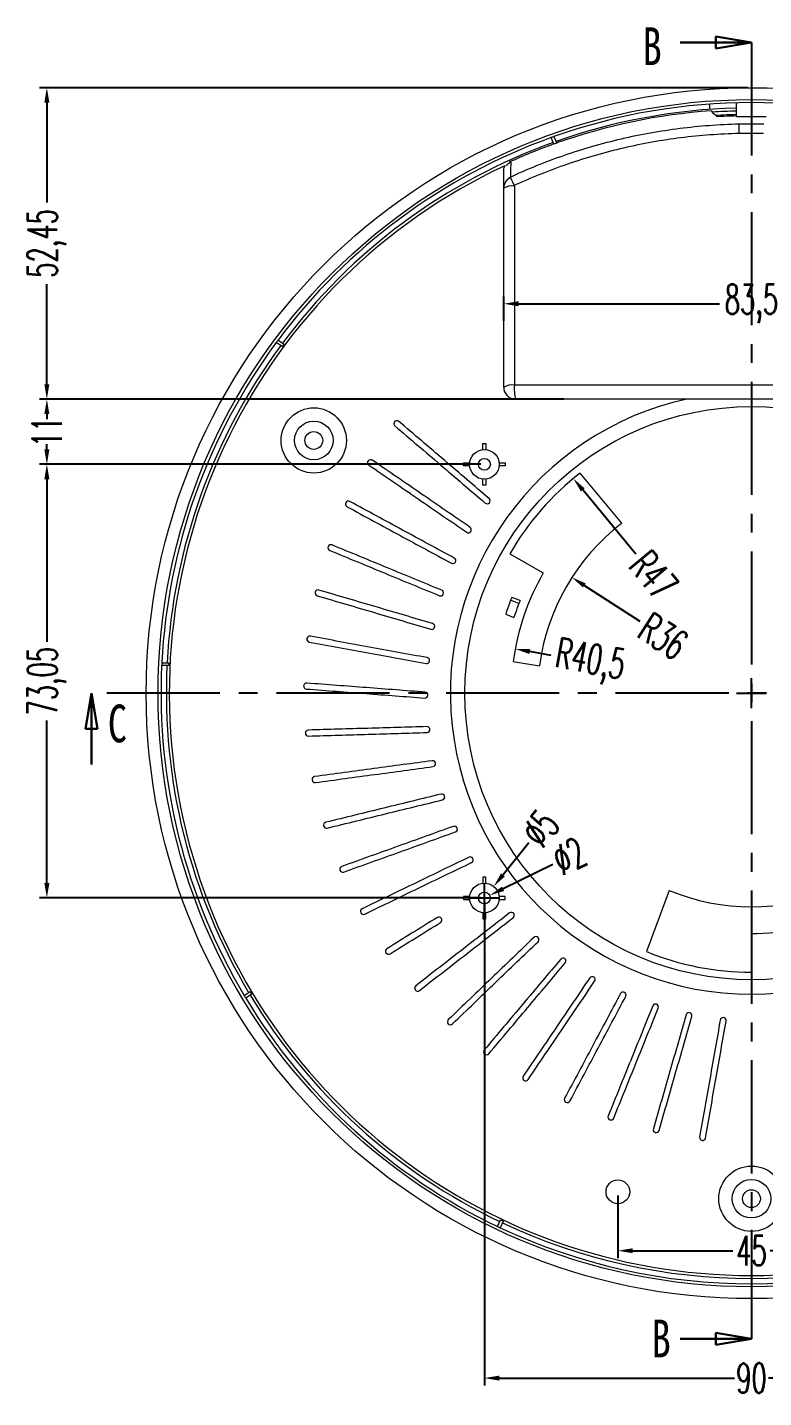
# Model space of a CAD drawing. Header units: inches. Extents: x -602 to 2189, y 557 to 1254.
# Drawn here: x -377.7 to -253.6, y 882 to 1112.8 of the extents above; entities that cross this region are included whole.
import ezdxf

# ---------------------------------------------------------------- set-up
doc = ezdxf.new("R2010")
doc.units = ezdxf.units.IN
doc.linetypes.add('CENTER2', pattern=[28.575, 19.05, -3.175, 3.175, -3.175])
doc.styles.add('SLDTEXTSTYLE0', font='TXT', dxfattribs={"width": 0.75})
doc.styles.add('SLDTEXTSTYLE2', font='TXT', dxfattribs={"width": 0.6, "bigfont": 'bigfont'})
doc.dimstyles.new('5', dxfattribs={"dimtxt": 5, "dimasz": 2.5, "dimexe": 1.25, "dimexo": 0.625, "dimtad": 0, "dimtxsty": 'SLDTEXTSTYLE2', "dimcen": 2.5, "dimclrd": 3, "dimclre": 3, "dimclrt": 256, "dimadec": 0, "dimazin": 0, "dimtfac": 1, "dimtofl": 0, "dimtmove": 0, "dimatfit": 3, "dimfxl": 1, "dimarcsym": 0})

# ---------------------------------------------------------------- blocks, each defined once
blk = doc.blocks.new('_CLOSED')
at = {"color": 0, "linetype": 'ByBlock', "lineweight": -2}
for p, q in [((-1, 0.166667), (0, 0)), ((-1, 0.166667), (-1, -0.166667)), ((0, 0), (-1, -0.166667)), ((0, 0), (-1, 0))]:
    blk.add_line(p, q, dxfattribs=at)
blk = doc.blocks.new('*D187')
at = {"color": 3, "lineweight": -2}
for p, q in [((-278.19, 916.03), (-278.19, 905.48)), ((-233.19, 916.03), (-233.19, 905.48)), ((-275.69, 906.73), (-258.81, 906.73)), ((-235.69, 906.73), (-252.56, 906.73))]:
    blk.add_line(p, q, dxfattribs=at)
at = {"color": 3}
for points in [[(-275.69, 907.15), (-275.69, 906.32), (-278.19, 906.73)], [(-235.69, 907.15), (-235.69, 906.32), (-233.19, 906.73)]]:
    blk.add_solid(points, dxfattribs=at)
at = {"layer": 'Defpoints', "color": 0}
for p in [(-278.19, 916.66), (-233.19, 916.66), (-233.19, 906.73)]:
    blk.add_point(p, dxfattribs=at)
at = {"insert": (-255.69, 906.73), "char_height": 5, "attachment_point": 5, "style": 'SLDTEXTSTYLE2'}
blk.add_mtext('45', dxfattribs=at)
blk = doc.blocks.new('*D189')
at = {"color": 3, "lineweight": -2}
for p, q in [((-297.44, 1063.36), (-297.44, 1067.51)), ((-213.94, 1063.36), (-213.94, 1067.51)), ((-294.94, 1066.26), (-261.06, 1066.26)), ((-216.44, 1066.26), (-250.31, 1066.26))]:
    blk.add_line(p, q, dxfattribs=at)
at = {"color": 3}
for points in [[(-294.94, 1066.68), (-294.94, 1065.84), (-297.44, 1066.26)], [(-216.44, 1066.68), (-216.44, 1065.84), (-213.94, 1066.26)]]:
    blk.add_solid(points, dxfattribs=at)
at = {"layer": 'Defpoints', "color": 0}
for p in [(-213.94, 1066.26), (-297.44, 1062.74), (-213.94, 1062.74)]:
    blk.add_point(p, dxfattribs=at)
at = {"insert": (-255.69, 1066.26), "char_height": 5, "attachment_point": 5, "style": 'SLDTEXTSTYLE2'}
blk.add_mtext('83,5', dxfattribs=at)
blk = doc.blocks.new('*D191')
at = {"color": 3, "lineweight": -2}
for p, q in [((-301.31, 1039.21), (-375.67, 1039.21)), ((-374.42, 1036.71), (-374.42, 1009.31)), ((-374.42, 968.66), (-374.42, 996.06)), ((-301.31, 966.16), (-375.67, 966.16))]:
    blk.add_line(p, q, dxfattribs=at)
at = {"color": 3}
for points in [[(-374.84, 1036.71), (-374, 1036.71), (-374.42, 1039.21)], [(-374.84, 968.66), (-374, 968.66), (-374.42, 966.16)]]:
    blk.add_solid(points, dxfattribs=at)
at = {"layer": 'Defpoints', "color": 0}
for p in [(-300.69, 1039.21), (-374.42, 966.16), (-300.69, 966.16)]:
    blk.add_point(p, dxfattribs=at)
at = {"insert": (-374.42, 1002.68), "char_height": 5, "attachment_point": 5, "rotation": 90, "style": 'SLDTEXTSTYLE2'}
blk.add_mtext('73,05', dxfattribs=at)
blk = doc.blocks.new('*D192')
at = {"color": 3, "lineweight": -2}
for p, q in [((-293.53, 1050.2), (-375.67, 1050.2)), ((-374.42, 1047.7), (-374.42, 1046.83)), ((-374.42, 1041.71), (-374.42, 1042.58)), ((-301.31, 1039.21), (-375.67, 1039.21))]:
    blk.add_line(p, q, dxfattribs=at)
at = {"color": 3}
for points in [[(-374.84, 1047.7), (-374, 1047.7), (-374.42, 1050.2)], [(-374.84, 1041.71), (-374, 1041.71), (-374.42, 1039.21)]]:
    blk.add_solid(points, dxfattribs=at)
at = {"layer": 'Defpoints', "color": 0}
for p in [(-374.42, 1050.2), (-292.9, 1050.2), (-300.69, 1039.21)]:
    blk.add_point(p, dxfattribs=at)
at = {"insert": (-374.42, 1044.7), "char_height": 5, "attachment_point": 5, "rotation": 90, "style": 'SLDTEXTSTYLE2'}
blk.add_mtext('11', dxfattribs=at)
blk = doc.blocks.new('*D193')
at = {"color": 3, "lineweight": -2}
for p, q in [((-300.69, 965.53), (-300.69, 884.02)), ((-210.69, 965.53), (-210.69, 884.02)), ((-298.19, 885.27), (-258.56, 885.27)), ((-213.19, 885.27), (-252.81, 885.27))]:
    blk.add_line(p, q, dxfattribs=at)
at = {"color": 3}
for points in [[(-298.19, 885.69), (-298.19, 884.85), (-300.69, 885.27)], [(-213.19, 885.69), (-213.19, 884.85), (-210.69, 885.27)]]:
    blk.add_solid(points, dxfattribs=at)
at = {"layer": 'Defpoints', "color": 0}
for p in [(-300.69, 966.16), (-210.69, 966.16), (-210.69, 885.27)]:
    blk.add_point(p, dxfattribs=at)
at = {"insert": (-255.69, 885.27), "char_height": 5, "attachment_point": 5, "style": 'SLDTEXTSTYLE2'}
blk.add_mtext('90', dxfattribs=at)
blk = doc.blocks.new('*D194')
at = {"color": 3, "lineweight": -2}
for p, q in [((-293.21, 975.44), (-297.55, 970.05)), ((-300.69, 963.66), (-300.69, 968.66)), ((-303.19, 966.16), (-298.19, 966.16))]:
    blk.add_line(p, q, dxfattribs=at)
at = {"color": 3}
blk.add_solid([(-297.88, 970.31), (-297.23, 969.79), (-299.12, 968.1)], dxfattribs=at)
at = {"layer": 'Defpoints', "color": 0}
for p in [(-299.12, 968.1), (-302.26, 964.21)]:
    blk.add_point(p, dxfattribs=at)
at = {"insert": (-291.25, 977.87), "char_height": 5, "attachment_point": 5, "rotation": 51.134, "style": 'SLDTEXTSTYLE2'}
blk.add_mtext('∅5', dxfattribs=at)
blk = doc.blocks.new('*D195')
at = {"color": 3, "lineweight": -2}
for p, q in [((-289.17, 971.82), (-297.55, 967.7)), ((-300.69, 963.66), (-300.69, 968.66)), ((-303.19, 966.16), (-298.19, 966.16))]:
    blk.add_line(p, q, dxfattribs=at)
at = {"color": 3}
blk.add_solid([(-297.73, 968.07), (-297.37, 967.33), (-299.79, 966.6)], dxfattribs=at)
at = {"layer": 'Defpoints', "color": 0}
for p in [(-301.59, 965.71), (-299.79, 966.6)]:
    blk.add_point(p, dxfattribs=at)
at = {"insert": (-286.37, 973.2), "char_height": 5, "attachment_point": 5, "rotation": 26.1993, "style": 'SLDTEXTSTYLE2'}
blk.add_mtext('∅2', dxfattribs=at)
blk = doc.blocks.new('*D197')
at = {"color": 3, "lineweight": -2}
for p, q in [((-186.25, 1082.06), (-187.87, 1080.16)), ((-255.69, 998.16), (-255.69, 1003.16)), ((-258.19, 1000.66), (-253.19, 1000.66))]:
    blk.add_line(p, q, dxfattribs=at)
at = {"color": 3}
blk.add_solid([(-188.19, 1080.43), (-187.55, 1079.89), (-189.49, 1078.26)], dxfattribs=at)
at = {"layer": 'Defpoints', "color": 0}
for p in [(-189.49, 1078.26), (-321.89, 923.05)]:
    blk.add_point(p, dxfattribs=at)
at = {"insert": (-182.43, 1086.53), "char_height": 5, "attachment_point": 5, "rotation": 49.5345, "style": 'SLDTEXTSTYLE2'}
blk.add_mtext('∅204', dxfattribs=at)
blk = doc.blocks.new('*D198')
at = {"color": 3, "lineweight": -2}
for p, q in [((-181.58, 1075.04), (-183.34, 1073.27)), ((-255.69, 998.16), (-255.69, 1003.16)), ((-258.19, 1000.66), (-253.19, 1000.66))]:
    blk.add_line(p, q, dxfattribs=at)
at = {"color": 3}
blk.add_solid([(-183.64, 1073.56), (-183.05, 1072.97), (-185.11, 1071.5)], dxfattribs=at)
at = {"layer": 'Defpoints', "color": 0}
for p in [(-185.11, 1071.5), (-326.27, 929.82)]:
    blk.add_point(p, dxfattribs=at)
at = {"insert": (-177.61, 1079.02), "char_height": 5, "attachment_point": 5, "rotation": 45.1045, "style": 'SLDTEXTSTYLE2'}
blk.add_mtext('∅200', dxfattribs=at)
blk = doc.blocks.new('*D199')
at = {"color": 3, "lineweight": -2}
for p, q in [((-176.89, 1069.3), (-178.78, 1067.66)), ((-255.69, 998.16), (-255.69, 1003.16)), ((-258.19, 1000.66), (-253.19, 1000.66))]:
    blk.add_line(p, q, dxfattribs=at)
at = {"color": 3}
blk.add_solid([(-179.05, 1067.97), (-178.51, 1067.34), (-180.66, 1066.01)], dxfattribs=at)
at = {"layer": 'Defpoints', "color": 0}
for p in [(-180.66, 1066.01), (-330.71, 935.3)]:
    blk.add_point(p, dxfattribs=at)
at = {"insert": (-172.65, 1072.99), "char_height": 5, "attachment_point": 5, "rotation": 41.0605, "style": 'SLDTEXTSTYLE2'}
blk.add_mtext('∅199', dxfattribs=at)
blk = doc.blocks.new('*D200')
at = {"color": 3, "lineweight": -2}
for p, q in [((-172.67, 1062.62), (-174.67, 1061.13)), ((-255.69, 998.16), (-255.69, 1003.16)), ((-258.19, 1000.66), (-253.19, 1000.66))]:
    blk.add_line(p, q, dxfattribs=at)
at = {"color": 3}
blk.add_solid([(-174.92, 1061.46), (-174.42, 1060.79), (-176.68, 1059.63)], dxfattribs=at)
at = {"layer": 'Defpoints', "color": 0}
for p in [(-176.68, 1059.63), (-334.7, 941.68)]:
    blk.add_point(p, dxfattribs=at)
at = {"insert": (-166.36, 1067.33), "char_height": 5, "attachment_point": 5, "rotation": 36.7383, "style": 'SLDTEXTSTYLE2'}
blk.add_mtext('∅197,2', dxfattribs=at)
blk = doc.blocks.new('*D201')
at = {"color": 3, "lineweight": -2}
for p, q in [((-168.22, 1055.23), (-170.34, 1053.91)), ((-255.69, 998.16), (-255.69, 1003.16)), ((-258.19, 1000.66), (-253.19, 1000.66))]:
    blk.add_line(p, q, dxfattribs=at)
at = {"color": 3}
blk.add_solid([(-170.57, 1054.26), (-170.12, 1053.56), (-172.47, 1052.59)], dxfattribs=at)
at = {"layer": 'Defpoints', "color": 0}
for p in [(-172.47, 1052.59), (-338.91, 948.72)]:
    blk.add_point(p, dxfattribs=at)
at = {"insert": (-161.54, 1059.4), "char_height": 5, "attachment_point": 5, "rotation": 31.9643, "style": 'SLDTEXTSTYLE2'}
blk.add_mtext('∅196,2', dxfattribs=at)
blk = doc.blocks.new('*D211')
at = {"color": 3, "lineweight": -2}
blk.add_line((-275.15, 1024.09), (-284.11, 1034.9), dxfattribs=at)
at = {"color": 3}
blk.add_solid([(-283.79, 1035.16), (-284.43, 1034.63), (-285.71, 1036.82)], dxfattribs=at)
at = {"layer": 'Defpoints', "color": 0}
for p in [(-285.71, 1036.82), (-255.69, 1000.66)]:
    blk.add_point(p, dxfattribs=at)
at = {"insert": (-272.19, 1020.54), "char_height": 5, "attachment_point": 5, "rotation": 309.6979, "style": 'SLDTEXTSTYLE2'}
blk.add_mtext('R47', dxfattribs=at)
blk = doc.blocks.new('*D212')
at = {"color": 3, "lineweight": -2}
blk.add_line((-274.46, 1012.76), (-283.85, 1018.81), dxfattribs=at)
at = {"color": 3}
blk.add_solid([(-283.62, 1019.16), (-284.07, 1018.46), (-285.95, 1020.16)], dxfattribs=at)
at = {"layer": 'Defpoints', "color": 0}
for p in [(-285.95, 1020.16), (-255.69, 1000.66)]:
    blk.add_point(p, dxfattribs=at)
at = {"insert": (-270.57, 1010.25), "char_height": 5, "attachment_point": 5, "rotation": 327.19, "style": 'SLDTEXTSTYLE2'}
blk.add_mtext('R36', dxfattribs=at)
blk = doc.blocks.new('*D213')
at = {"color": 3, "lineweight": -2}
blk.add_line((-289.46, 1006.99), (-293.04, 1007.66), dxfattribs=at)
at = {"color": 3}
blk.add_solid([(-292.96, 1008.07), (-293.12, 1007.25), (-295.5, 1008.12)], dxfattribs=at)
at = {"layer": 'Defpoints', "color": 0}
for p in [(-295.5, 1008.12), (-255.69, 1000.66)]:
    blk.add_point(p, dxfattribs=at)
at = {"insert": (-282.94, 1005.77), "char_height": 5, "attachment_point": 5, "rotation": 349.3772, "style": 'SLDTEXTSTYLE2'}
blk.add_mtext('R40,5', dxfattribs=at)
blk = doc.blocks.new('*D214')
at = {"color": 3, "lineweight": -2}
for p, q in [((-256.31, 1102.66), (-375.67, 1102.66)), ((-374.42, 1100.16), (-374.42, 1083.3)), ((-374.42, 1052.7), (-374.42, 1069.55)), ((-287.31, 1050.2), (-375.67, 1050.2))]:
    blk.add_line(p, q, dxfattribs=at)
at = {"color": 3}
for points in [[(-374.84, 1100.16), (-374, 1100.16), (-374.42, 1102.66)], [(-374.84, 1052.7), (-374, 1052.7), (-374.42, 1050.2)]]:
    blk.add_solid(points, dxfattribs=at)
at = {"layer": 'Defpoints', "color": 0}
for p in [(-374.42, 1102.66), (-255.69, 1102.66), (-286.68, 1050.2)]:
    blk.add_point(p, dxfattribs=at)
at = {"insert": (-374.42, 1076.43), "char_height": 5, "attachment_point": 5, "rotation": 90, "style": 'SLDTEXTSTYLE2'}
blk.add_mtext('52,45', dxfattribs=at)

msp = doc.modelspace()

# ---------------------------------------------------------------- linework, layer by layer
at = {"color": 7, "linetype": 'Continuous', "lineweight": 30}
for p, q in [((-267.689, 1110.265), (-255.689, 1110.265)), ((-366.902, 988.656), (-366.902, 1000.656)), ((-267.689, 891.889), (-255.689, 891.889))]:
    msp.add_line(p, q, dxfattribs=at)
at = {"color": 1, "linetype": 'CENTER2'}
for p, q in [((-255.689, 1110.265), (-255.689, 891.889)), ((-145.224, 1000.656), (-366.902, 1000.656))]:
    msp.add_line(p, q, dxfattribs=at)
at = {"color": 7, "linetype": 'Continuous', "lineweight": 15}
for p, q in [((-262.762, 1099.904), (-262.762, 1099)), ((-258.189, 1097.723), (-258.189, 1100.124)), ((-288.978, 1093.145), (-289.438, 1094.257)), ((-288.967, 1094.426), (-288.506, 1093.314)), ((-297.439, 1052.201), (-297.439, 1085.728)), ((-295.63, 1086.074), (-295.63, 1052.547)), ((-334.752, 1059.064), (-335.753, 1059.733)), ((-335.455, 1060.135), (-334.454, 1059.466)), ((-257.739, 1050.201), (-295.44, 1050.201)), ((-215.939, 1050.201), (-266.579, 1050.201)), ((-300.939, 1041.693), (-300.939, 1042.706)), ((-300.939, 1042.706), (-300.439, 1042.706)), ((-300.439, 1042.706), (-300.439, 1041.693)), ((-304.189, 1039.456), (-303.177, 1039.456)), ((-304.189, 1038.956), (-304.189, 1039.456)), ((-303.177, 1038.956), (-304.189, 1038.956)), ((-298.202, 1039.456), (-297.189, 1039.456)), ((-297.189, 1038.956), (-298.202, 1038.956)), ((-297.189, 1039.456), (-297.189, 1038.956)), ((-300.939, 1035.706), (-300.939, 1036.718)), ((-300.439, 1036.718), (-300.439, 1035.706)), ((-277.519, 1029.282), (-284.553, 1037.749)), ((-300.439, 1035.706), (-300.939, 1035.706)), ((-296.393, 1024.156), (-290.764, 1020.906)), ((-294.872, 1015.779), (-296.265, 1016.336)), ((-294.689, 1016.244), (-296.082, 1016.801)), ((-297.099, 1013.979), (-295.703, 1013.421)), ((-353.878, 1005.296), (-355.081, 1005.296)), ((-355.057, 1005.796), (-353.853, 1005.796)), ((-295.834, 1006.008), (-291.395, 1005.248)), ((-300.939, 969.656), (-300.939, 968.643)), ((-300.439, 969.656), (-300.939, 969.656)), ((-300.439, 968.643), (-300.439, 969.656)), ((-269.566, 967.438), (-273.381, 957.113)), ((-303.177, 966.406), (-304.189, 966.406)), ((-304.189, 966.406), (-304.189, 965.906)), ((-304.189, 965.906), (-303.177, 965.906)), ((-297.189, 966.406), (-298.202, 966.406)), ((-298.202, 965.906), (-297.189, 965.906)), ((-297.189, 965.906), (-297.189, 966.406)), ((-300.939, 963.668), (-300.939, 962.656)), ((-300.939, 962.656), (-300.439, 962.656)), ((-300.439, 962.656), (-300.439, 963.668)), ((-255.689, 953.656), (-255.689, 960.156)), ((-341.166, 949.724), (-340.165, 950.393)), ((-339.908, 949.963), (-340.909, 949.295)), ((-298.464, 910.82), (-298.004, 911.932)), ((-297.551, 911.717), (-298.012, 910.605))]:
    msp.add_line(p, q, dxfattribs=at)
for centre, radius in [((-255.689, 1000.656), 102), ((-255.689, 1000.656), 100), ((-329.439, 1043.235), 5.5), ((-255.689, 1000.656), 48.284), ((-329.439, 1043.235), 3.25), ((-329.439, 1043.235), 1.5), ((-300.689, 1039.206), 2.5), ((-300.689, 1039.206), 1), ((-300.689, 966.156), 2.5), ((-300.689, 966.156), 1), ((-255.689, 915.497), 5.5), ((-255.689, 915.497), 3.25), ((-278.189, 916.656), 2), ((-255.689, 915.497), 1.5)]:
    msp.add_circle(centre, radius, dxfattribs=at)
for centre, radius, start, end in [((-255.689, 1000.656), 99.5, 70.46118, 109.53882), ((-255.689, 1000.656), 98.598, 91.45292, 109.5117), ((-255.689, 1000.656), 98.333, 93.96997, 109.50366), ((-255.689, 1000.656), 98.098, 91.46033, 93.83905), ((-255.689, 1000.656), 97.5, 91.46928, 93.50175), ((-255.689, 1000.656), 97.275, 91.47268, 93.38876), ((-255.689, 1000.656), 97.099, 88.52465, 91.47535), ((-403.622, 1091.885), 145.915, 1.19907, 1.83614), ((-255.689, 1000.656), 99.5, 109.82709, 143.28882), ((-255.689, 1000.656), 99.5, 109.53882, 109.82709), ((-255.689, 1000.656), 98.598, 109.80261, 143.2617), ((-255.689, 1000.656), 98.333, 109.79535, 114.52526), ((-255.689, 1000.656), 98.298, 109.50257, 109.79438), ((-255.689, 1000.656), 98.098, 115.0799, 64.9201), ((-295.478, 1085.719), 1.962, 114.05582, 179.74498), ((-257.976, 1103.904), 41.662, 203.17241, 205.33968), ((-296.036, 1083.29), 2.813, 81.70483, 119.93017), ((-255.689, 1000.656), 99.5, 143.57709, 177.03882), ((-255.689, 1000.656), 99.5, 143.28882, 143.57709), ((-255.689, 1000.656), 98.598, 143.55261, 177.0117), ((-255.689, 1000.656), 98.298, 143.25257, 143.54438), ((-296.036, 1049.763), 2.813, 81.70483, 119.93017), ((-295.439, 1052.201), 2, 180, 270), ((-289.13, 1051.895), 6.533, 174.2707, 195.02508), ((-255.689, 1000.656), 50.728, 102.39613, 77.60387), ((-255.689, 1000.656), 47, 127.88753, 150), ((-255.689, 1000.656), 36, 127.32842, 172.67158), ((-255.689, 1000.656), 40.5, 150, 172.40612), ((-255.689, 1000.656), 43.5, 158.8718, 162.16526), ((-255.689, 1000.656), 43.5, 158.21321, 158.8718), ((-255.689, 1000.656), 42, 158.89532, 162.30664), ((-255.689, 1000.656), 42, 158.21321, 158.89532), ((-255.689, 1000.656), 99.5, 177.32709, 210.78882), ((-255.689, 1000.656), 99.5, 177.03882, 177.32709), ((-255.689, 1000.656), 98.598, 177.30261, 210.7617), ((-255.689, 1000.656), 98.298, 177.00257, 177.29438), ((-255.689, 1000.656), 36, 247.32842, 292.67158), ((-255.689, 1000.656), 40.5, 270, 292.40612), ((-255.689, 1000.656), 47, 247.88753, 270), ((-255.689, 1000.656), 99.5, 210.78882, 211.07709), ((-255.689, 1000.656), 99.5, 211.07709, 244.53882), ((-255.689, 1000.656), 98.298, 210.75257, 211.04438), ((-255.689, 1000.656), 98.598, 211.05261, 244.5117), ((-255.689, 1000.656), 98.298, 244.50257, 244.79438), ((-255.689, 1000.656), 99.5, 244.53882, 244.82709), ((-255.689, 1000.656), 99.5, 244.82709, 295.17291), ((-255.689, 1000.656), 98.598, 244.80261, 295.19739)]:
    msp.add_arc(centre, radius, start, end, dxfattribs=at)
for centre, major_axis, ratio, start_param, end_param in [((-255.689, 1003.836), (0, 91.125), 0.9995166, 6.2606787, 6.3056919), ((-257.739, 1052.201), (400, 0), 0.0008682, 1.5707963, 1.6656663), ((-253.64, 1052.201), (400, 0), 0.0008682, 1.4752989, 1.6759663)]:
    msp.add_ellipse(centre, major_axis=major_axis, ratio=ratio, start_param=start_param, end_param=end_param, dxfattribs=at)
for points in [[(-262.497, 1098.753), (-262.145, 1098.424), (-261.792, 1098.093), (-261.439, 1097.761)], [(-257.782, 1096.56), (-256.387, 1096.592), (-254.992, 1096.592), (-253.597, 1096.56)], [(-297.439, 1085.728), (-297.439, 1086.671), (-297.439, 1087.611), (-297.439, 1088.549)], [(-308.617, 962.88), (-311.424, 961.139), (-314.257, 959.383), (-317.116, 957.61)], [(-316.589, 956.76), (-313.73, 958.533), (-310.897, 960.289), (-308.09, 962.03)]]:
    msp.add_open_spline(points, degree=3, dxfattribs=at)
for points, knots in [([(-296.528, 1087.51), (-295.004, 1088.223), (-293.462, 1088.894), (-290.345, 1090.156), (-288.767, 1090.747), (-284.014, 1092.388), (-280.812, 1093.308), (-274.344, 1094.814), (-271.077, 1095.4), (-264.479, 1096.235), (-261.147, 1096.484), (-257.782, 1096.56)], [0, 0, 0, 0, 0.125, 0.125, 0.25, 0.25, 0.5, 0.5, 0.75, 0.75, 1, 1, 1, 1]), ([(-257.739, 1094.938), (-261.05, 1094.864), (-264.329, 1094.62), (-270.823, 1093.802), (-274.038, 1093.229), (-280.405, 1091.754), (-283.557, 1090.852), (-288.236, 1089.246), (-289.79, 1088.667), (-292.86, 1087.43), (-294.379, 1086.772), (-295.88, 1086.074)], [0, 0, 0, 0, 0.25, 0.25, 0.5, 0.5, 0.75, 0.75, 0.875, 0.875, 1, 1, 1, 1]), ([(-297.021, 1089.505), (-296.921, 1089.637), (-296.807, 1089.754), (-296.55, 1089.96), (-296.408, 1090.048), (-296.257, 1090.117)], [0, 0, 0, 0, 0.5, 0.5, 1, 1, 1, 1]), ([(-296.257, 1090.117), (-296.259, 1089.863), (-296.261, 1089.608), (-296.263, 1089.353), (-296.268, 1088.74), (-296.273, 1088.126), (-296.278, 1087.51)], [0, 0, 0, 0, 0.004, 0.004, 0.004, 0.013618257, 0.013618257, 0.013618257, 0.013618257]), ([(-297.439, 1088.549), (-297.439, 1088.695), (-297.424, 1088.838), (-297.364, 1089.12), (-297.319, 1089.259), (-297.26, 1089.393)], [0, 0, 0, 0, 0.5, 0.5, 1, 1, 1, 1]), ([(-315.113, 1046.443), (-315.213, 1046.528), (-315.346, 1046.571), (-315.606, 1046.551), (-315.733, 1046.487), (-315.903, 1046.288), (-315.947, 1046.155), (-315.926, 1045.892), (-315.863, 1045.768), (-315.762, 1045.682)], [0, 0, 0, 0, 0.25, 0.25, 0.5, 0.5, 0.75, 0.75, 1, 1, 1, 1]), ([(-315.762, 1045.682), (-313.181, 1043.477), (-310.623, 1041.293), (-305.554, 1036.963), (-303.042, 1034.818), (-300.554, 1032.693)], [0, 0, 0, 0, 0.5, 0.5, 1, 1, 1, 1]), ([(-299.905, 1033.454), (-302.393, 1035.578), (-304.904, 1037.723), (-309.973, 1042.053), (-312.531, 1044.238), (-315.113, 1046.443)], [0, 0, 0, 0, 0.5, 0.5, 1, 1, 1, 1]), ([(-319.589, 1039.913), (-319.697, 1039.988), (-319.834, 1040.016), (-320.091, 1039.969), (-320.209, 1039.892), (-320.358, 1039.677), (-320.387, 1039.54), (-320.339, 1039.28), (-320.263, 1039.164), (-320.155, 1039.089)], [0, 0, 0, 0, 0.25, 0.25, 0.5, 0.5, 0.75, 0.75, 1, 1, 1, 1]), ([(-320.155, 1039.089), (-317.356, 1037.167), (-314.583, 1035.263), (-309.087, 1031.49), (-306.365, 1029.62), (-303.667, 1027.768)], [0, 0, 0, 0, 0.5, 0.5, 1, 1, 1, 1]), ([(-303.101, 1028.592), (-305.798, 1030.444), (-308.521, 1032.314), (-314.016, 1036.087), (-316.79, 1037.991), (-319.589, 1039.913)], [0, 0, 0, 0, 0.5, 0.5, 1, 1, 1, 1]), ([(-323.354, 1032.95), (-323.47, 1033.013), (-323.609, 1033.027), (-323.859, 1032.953), (-323.969, 1032.864), (-324.094, 1032.634), (-324.109, 1032.495), (-324.034, 1032.242), (-323.946, 1032.134), (-323.831, 1032.071)], [0, 0, 0, 0, 0.25, 0.25, 0.5, 0.5, 0.75, 0.75, 1, 1, 1, 1]), ([(-323.831, 1032.071), (-320.846, 1030.454), (-317.888, 1028.851), (-312.027, 1025.675), (-309.123, 1024.102), (-306.246, 1022.543)], [0, 0, 0, 0, 0.5, 0.5, 1, 1, 1, 1]), ([(-305.769, 1023.422), (-308.646, 1024.981), (-311.55, 1026.554), (-317.411, 1029.73), (-320.369, 1031.333), (-323.354, 1032.95)], [0, 0, 0, 0, 0.5, 0.5, 1, 1, 1, 1]), ([(-300.554, 1032.693), (-300.456, 1032.609), (-300.326, 1032.566), (-300.067, 1032.583), (-299.938, 1032.646), (-299.764, 1032.848), (-299.72, 1032.985), (-299.743, 1033.248), (-299.806, 1033.37), (-299.905, 1033.454)], [0, 0, 0, 0, 0.25, 0.25, 0.5, 0.5, 0.75, 0.75, 1, 1, 1, 1]), ([(-303.667, 1027.768), (-303.56, 1027.695), (-303.427, 1027.665), (-303.171, 1027.71), (-303.049, 1027.786), (-302.898, 1028.004), (-302.868, 1028.145), (-302.918, 1028.405), (-302.994, 1028.519), (-303.101, 1028.592)], [0, 0, 0, 0, 0.25, 0.25, 0.5, 0.5, 0.75, 0.75, 1, 1, 1, 1]), ([(-326.368, 1025.63), (-326.49, 1025.681), (-326.63, 1025.68), (-326.871, 1025.58), (-326.971, 1025.48), (-327.071, 1025.239), (-327.071, 1025.098), (-326.97, 1024.854), (-326.871, 1024.756), (-326.749, 1024.706)], [0, 0, 0, 0, 0.25, 0.25, 0.5, 0.5, 0.75, 0.75, 1, 1, 1, 1]), ([(-307.88, 1018.001), (-310.904, 1019.249), (-313.957, 1020.509), (-320.12, 1023.052), (-323.229, 1024.335), (-326.368, 1025.63)], [0, 0, 0, 0, 0.5, 0.5, 1, 1, 1, 1]), ([(-326.749, 1024.706), (-323.611, 1023.411), (-320.502, 1022.128), (-314.339, 1019.585), (-311.286, 1018.325), (-308.262, 1017.077)], [0, 0, 0, 0, 0.5, 0.5, 1, 1, 1, 1]), ([(-306.246, 1022.543), (-306.132, 1022.482), (-305.996, 1022.466), (-305.746, 1022.537), (-305.633, 1022.626), (-305.505, 1022.859), (-305.491, 1023.002), (-305.568, 1023.255), (-305.656, 1023.361), (-305.769, 1023.422)], [0, 0, 0, 0, 0.25, 0.25, 0.5, 0.5, 0.75, 0.75, 1, 1, 1, 1]), ([(-328.597, 1018.035), (-328.723, 1018.072), (-328.862, 1018.057), (-329.092, 1017.932), (-329.181, 1017.822), (-329.255, 1017.571), (-329.24, 1017.432), (-329.114, 1017.2), (-329.006, 1017.113), (-328.879, 1017.075)], [0, 0, 0, 0, 0.25, 0.25, 0.5, 0.5, 0.75, 0.75, 1, 1, 1, 1]), ([(-309.411, 1012.388), (-312.549, 1013.312), (-315.717, 1014.244), (-322.113, 1016.126), (-325.34, 1017.076), (-328.597, 1018.035)], [0, 0, 0, 0, 0.5, 0.5, 1, 1, 1, 1]), ([(-308.262, 1017.077), (-308.142, 1017.027), (-308.006, 1017.026), (-307.764, 1017.123), (-307.661, 1017.223), (-307.559, 1017.468), (-307.559, 1017.612), (-307.663, 1017.856), (-307.761, 1017.952), (-307.88, 1018.001)], [0, 0, 0, 0, 0.25, 0.25, 0.5, 0.5, 0.75, 0.75, 1, 1, 1, 1]), ([(-328.879, 1017.075), (-325.623, 1016.117), (-322.396, 1015.167), (-316, 1013.285), (-312.832, 1012.352), (-309.693, 1011.429)], [0, 0, 0, 0, 0.5, 0.5, 1, 1, 1, 1]), ([(-309.693, 1011.429), (-309.569, 1011.392), (-309.433, 1011.405), (-309.203, 1011.527), (-309.111, 1011.637), (-309.035, 1011.892), (-309.05, 1012.035), (-309.179, 1012.267), (-309.286, 1012.351), (-309.411, 1012.388)], [0, 0, 0, 0, 0.25, 0.25, 0.5, 0.5, 0.75, 0.75, 1, 1, 1, 1]), ([(-330.016, 1010.247), (-330.146, 1010.271), (-330.283, 1010.241), (-330.497, 1010.093), (-330.574, 1009.974), (-330.622, 1009.717), (-330.593, 1009.58), (-330.443, 1009.362), (-330.326, 1009.287), (-330.196, 1009.263)], [0, 0, 0, 0, 0.25, 0.25, 0.5, 0.5, 0.75, 0.75, 1, 1, 1, 1]), ([(-330.196, 1009.263), (-326.857, 1008.652), (-323.548, 1008.046), (-316.991, 1006.846), (-313.742, 1006.251), (-310.523, 1005.662)], [0, 0, 0, 0, 0.5, 0.5, 1, 1, 1, 1]), ([(-310.343, 1006.645), (-313.561, 1007.234), (-316.81, 1007.829), (-323.367, 1009.03), (-326.676, 1009.636), (-330.016, 1010.247)], [0, 0, 0, 0, 0.5, 0.5, 1, 1, 1, 1]), ([(-310.523, 1005.662), (-310.396, 1005.638), (-310.262, 1005.666), (-310.046, 1005.811), (-309.967, 1005.93), (-309.917, 1006.192), (-309.948, 1006.332), (-310.1, 1006.549), (-310.216, 1006.622), (-310.343, 1006.645)], [0, 0, 0, 0, 0.25, 0.25, 0.5, 0.5, 0.75, 0.75, 1, 1, 1, 1]), ([(-330.61, 1002.353), (-330.742, 1002.363), (-330.875, 1002.319), (-331.073, 1002.15), (-331.137, 1002.023), (-331.157, 1001.763), (-331.114, 1001.629), (-330.942, 1001.429), (-330.818, 1001.366), (-330.686, 1001.356)], [0, 0, 0, 0, 0.25, 0.25, 0.5, 0.5, 0.75, 0.75, 1, 1, 1, 1]), ([(-310.668, 1000.836), (-313.93, 1001.084), (-317.223, 1001.335), (-323.87, 1001.841), (-327.225, 1002.096), (-330.61, 1002.353)], [0, 0, 0, 0, 0.5, 0.5, 1, 1, 1, 1]), ([(-330.686, 1001.356), (-327.301, 1001.099), (-323.947, 1000.844), (-317.3, 1000.338), (-314.006, 1000.087), (-310.744, 999.839)], [0, 0, 0, 0, 0.5, 0.5, 1, 1, 1, 1]), ([(-310.744, 999.839), (-310.615, 999.829), (-310.485, 999.871), (-310.285, 1000.038), (-310.218, 1000.165), (-310.197, 1000.43), (-310.242, 1000.567), (-310.416, 1000.766), (-310.539, 1000.827), (-310.668, 1000.836)], [0, 0, 0, 0, 0.25, 0.25, 0.5, 0.5, 0.75, 0.75, 1, 1, 1, 1]), ([(-310.381, 995.026), (-313.651, 994.93), (-316.952, 994.833), (-323.616, 994.638), (-326.979, 994.54), (-330.373, 994.441)], [0, 0, 0, 0, 0.5, 0.5, 1, 1, 1, 1]), ([(-310.352, 994.026), (-310.223, 994.03), (-310.098, 994.085), (-309.917, 994.272), (-309.864, 994.405), (-309.87, 994.671), (-309.929, 994.802), (-310.123, 994.982), (-310.252, 995.029), (-310.381, 995.026)], [0, 0, 0, 0, 0.25, 0.25, 0.5, 0.5, 0.75, 0.75, 1, 1, 1, 1]), ([(-330.373, 994.441), (-330.504, 994.437), (-330.632, 994.379), (-330.811, 994.19), (-330.862, 994.058), (-330.854, 993.796), (-330.797, 993.668), (-330.605, 993.487), (-330.475, 993.437), (-330.343, 993.441)], [0, 0, 0, 0, 0.25, 0.25, 0.5, 0.5, 0.75, 0.75, 1, 1, 1, 1]), ([(-330.343, 993.441), (-326.95, 993.541), (-323.588, 993.639), (-316.924, 993.834), (-313.623, 993.93), (-310.352, 994.026)], [0, 0, 0, 0, 0.5, 0.5, 1, 1, 1, 1]), ([(-309.486, 989.277), (-312.728, 988.839), (-316.001, 988.396), (-322.607, 987.503), (-325.941, 987.052), (-329.306, 986.597)], [0, 0, 0, 0, 0.5, 0.5, 1, 1, 1, 1]), ([(-329.172, 985.606), (-325.808, 986.061), (-322.474, 986.512), (-315.868, 987.405), (-312.595, 987.847), (-309.352, 988.286)], [0, 0, 0, 0, 0.5, 0.5, 1, 1, 1, 1]), ([(-309.352, 988.286), (-309.224, 988.303), (-309.105, 988.371), (-308.945, 988.576), (-308.906, 988.714), (-308.94, 988.978), (-309.013, 989.102), (-309.225, 989.261), (-309.358, 989.294), (-309.486, 989.277)], [0, 0, 0, 0, 0.25, 0.25, 0.5, 0.5, 0.75, 0.75, 1, 1, 1, 1]), ([(-329.306, 986.597), (-329.436, 986.579), (-329.557, 986.509), (-329.715, 986.301), (-329.752, 986.165), (-329.717, 985.906), (-329.647, 985.784), (-329.437, 985.624), (-329.302, 985.588), (-329.172, 985.606)], [0, 0, 0, 0, 0.25, 0.25, 0.5, 0.5, 0.75, 0.75, 1, 1, 1, 1]), ([(-307.992, 983.654), (-311.171, 982.878), (-314.379, 982.094), (-320.855, 980.512), (-324.123, 979.714), (-327.421, 978.909)], [0, 0, 0, 0, 0.5, 0.5, 1, 1, 1, 1]), ([(-307.755, 982.682), (-307.629, 982.713), (-307.519, 982.793), (-307.381, 983.014), (-307.357, 983.155), (-307.418, 983.414), (-307.504, 983.53), (-307.731, 983.665), (-307.867, 983.685), (-307.992, 983.654)], [0, 0, 0, 0, 0.25, 0.25, 0.5, 0.5, 0.75, 0.75, 1, 1, 1, 1]), ([(-327.184, 977.937), (-323.886, 978.743), (-320.619, 979.541), (-314.142, 981.123), (-310.934, 981.906), (-307.755, 982.682)], [0, 0, 0, 0, 0.5, 0.5, 1, 1, 1, 1]), ([(-327.421, 978.909), (-327.549, 978.877), (-327.662, 978.794), (-327.798, 978.572), (-327.819, 978.432), (-327.758, 978.178), (-327.675, 978.064), (-327.449, 977.927), (-327.312, 977.906), (-327.184, 977.937)], [0, 0, 0, 0, 0.25, 0.25, 0.5, 0.5, 0.75, 0.75, 1, 1, 1, 1]), ([(-305.917, 978.219), (-308.996, 977.113), (-312.104, 975.997), (-318.379, 973.745), (-321.545, 972.608), (-324.74, 971.46)], [0, 0, 0, 0, 0.5, 0.5, 1, 1, 1, 1]), ([(-324.403, 970.519), (-321.207, 971.666), (-318.042, 972.803), (-311.767, 975.056), (-308.659, 976.172), (-305.579, 977.278)], [0, 0, 0, 0, 0.5, 0.5, 1, 1, 1, 1]), ([(-305.579, 977.278), (-305.457, 977.321), (-305.355, 977.412), (-305.241, 977.646), (-305.232, 977.789), (-305.321, 978.04), (-305.418, 978.146), (-305.658, 978.258), (-305.795, 978.263), (-305.917, 978.219)], [0, 0, 0, 0, 0.25, 0.25, 0.5, 0.5, 0.75, 0.75, 1, 1, 1, 1]), ([(-303.282, 973.032), (-306.228, 971.609), (-309.202, 970.173), (-315.206, 967.274), (-318.235, 965.811), (-321.293, 964.335)], [0, 0, 0, 0, 0.5, 0.5, 1, 1, 1, 1]), ([(-320.858, 963.434), (-317.801, 964.91), (-314.772, 966.373), (-308.768, 969.272), (-305.794, 970.708), (-302.848, 972.131)], [0, 0, 0, 0, 0.5, 0.5, 1, 1, 1, 1]), ([(-302.848, 972.131), (-302.731, 972.187), (-302.639, 972.288), (-302.551, 972.533), (-302.556, 972.676), (-302.671, 972.917), (-302.779, 973.012), (-303.029, 973.097), (-303.166, 973.088), (-303.282, 973.032)], [0, 0, 0, 0, 0.25, 0.25, 0.5, 0.5, 0.75, 0.75, 1, 1, 1, 1]), ([(-324.74, 971.46), (-324.865, 971.416), (-324.968, 971.322), (-325.079, 971.086), (-325.086, 970.944), (-324.998, 970.698), (-324.904, 970.594), (-324.665, 970.481), (-324.527, 970.475), (-324.403, 970.519)], [0, 0, 0, 0, 0.25, 0.25, 0.5, 0.5, 0.75, 0.75, 1, 1, 1, 1]), ([(-321.293, 964.335), (-321.411, 964.277), (-321.504, 964.173), (-321.59, 963.927), (-321.582, 963.785), (-321.469, 963.55), (-321.364, 963.456), (-321.115, 963.369), (-320.976, 963.377), (-320.858, 963.434)], [0, 0, 0, 0, 0.25, 0.25, 0.5, 0.5, 0.75, 0.75, 1, 1, 1, 1]), ([(-296.459, 963.627), (-299.043, 961.62), (-301.651, 959.595), (-306.917, 955.507), (-309.574, 953.444), (-312.256, 951.362)], [0, 0, 0, 0, 0.5, 0.5, 1, 1, 1, 1]), ([(-311.643, 950.572), (-308.962, 952.654), (-306.304, 954.716), (-301.039, 958.805), (-298.43, 960.83), (-295.845, 962.837)], [0, 0, 0, 0, 0.5, 0.5, 1, 1, 1, 1]), ([(-308.09, 962.03), (-307.98, 962.098), (-307.899, 962.208), (-307.837, 962.461), (-307.858, 962.603), (-307.997, 962.83), (-308.114, 962.913), (-308.372, 962.972), (-308.507, 962.948), (-308.617, 962.88)], [0, 0, 0, 0, 0.25, 0.25, 0.5, 0.5, 0.75, 0.75, 1, 1, 1, 1]), ([(-295.845, 962.837), (-295.743, 962.916), (-295.674, 963.034), (-295.639, 963.292), (-295.674, 963.431), (-295.836, 963.642), (-295.962, 963.713), (-296.225, 963.744), (-296.356, 963.706), (-296.459, 963.627)], [0, 0, 0, 0, 0.25, 0.25, 0.5, 0.5, 0.75, 0.75, 1, 1, 1, 1]), ([(-292.345, 959.513), (-294.704, 957.246), (-297.085, 954.958), (-301.893, 950.34), (-304.319, 948.009), (-306.768, 945.657)], [0, 0, 0, 0, 0.5, 0.5, 1, 1, 1, 1]), ([(-306.075, 944.936), (-303.627, 947.288), (-301.201, 949.618), (-296.393, 954.237), (-294.011, 956.525), (-291.652, 958.792)], [0, 0, 0, 0, 0.5, 0.5, 1, 1, 1, 1]), ([(-291.652, 958.792), (-291.558, 958.881), (-291.503, 959.006), (-291.494, 959.266), (-291.544, 959.4), (-291.728, 959.593), (-291.86, 959.65), (-292.124, 959.654), (-292.251, 959.602), (-292.345, 959.513)], [0, 0, 0, 0, 0.25, 0.25, 0.5, 0.5, 0.75, 0.75, 1, 1, 1, 1]), ([(-317.116, 957.61), (-317.228, 957.541), (-317.309, 957.427), (-317.369, 957.173), (-317.346, 957.033), (-317.209, 956.811), (-317.095, 956.729), (-316.838, 956.669), (-316.701, 956.691), (-316.589, 956.76)], [0, 0, 0, 0, 0.25, 0.25, 0.5, 0.5, 0.75, 0.75, 1, 1, 1, 1]), ([(-287.822, 955.853), (-289.93, 953.352), (-292.058, 950.827), (-296.355, 945.729), (-298.523, 943.157), (-300.711, 940.561)], [0, 0, 0, 0, 0.5, 0.5, 1, 1, 1, 1]), ([(-287.057, 955.209), (-286.973, 955.308), (-286.931, 955.438), (-286.95, 955.697), (-287.014, 955.826), (-287.216, 955.998), (-287.354, 956.041), (-287.617, 956.017), (-287.738, 955.952), (-287.822, 955.853)], [0, 0, 0, 0, 0.25, 0.25, 0.5, 0.5, 0.75, 0.75, 1, 1, 1, 1]), ([(-299.946, 939.916), (-297.758, 942.512), (-295.59, 945.084), (-291.294, 950.182), (-289.166, 952.707), (-287.057, 955.209)], [0, 0, 0, 0, 0.5, 0.5, 1, 1, 1, 1]), ([(-312.256, 951.362), (-312.36, 951.281), (-312.429, 951.159), (-312.462, 950.9), (-312.425, 950.764), (-312.265, 950.557), (-312.143, 950.487), (-311.881, 950.454), (-311.747, 950.491), (-311.643, 950.572)], [0, 0, 0, 0, 0.25, 0.25, 0.5, 0.5, 0.75, 0.75, 1, 1, 1, 1]), ([(-282.939, 952.689), (-284.774, 949.98), (-286.625, 947.245), (-290.363, 941.725), (-292.249, 938.939), (-294.152, 936.128)], [0, 0, 0, 0, 0.5, 0.5, 1, 1, 1, 1]), ([(-293.324, 935.567), (-291.421, 938.378), (-289.535, 941.164), (-285.797, 946.684), (-283.946, 949.419), (-282.111, 952.128)], [0, 0, 0, 0, 0.5, 0.5, 1, 1, 1, 1]), ([(-282.111, 952.128), (-282.039, 952.236), (-282.01, 952.369), (-282.056, 952.625), (-282.133, 952.746), (-282.353, 952.896), (-282.494, 952.925), (-282.753, 952.873), (-282.867, 952.796), (-282.939, 952.689)], [0, 0, 0, 0, 0.25, 0.25, 0.5, 0.5, 0.75, 0.75, 1, 1, 1, 1]), ([(-277.752, 950.055), (-279.292, 947.168), (-280.846, 944.254), (-283.984, 938.372), (-285.567, 935.404), (-287.165, 932.408)], [0, 0, 0, 0, 0.5, 0.5, 1, 1, 1, 1]), ([(-286.282, 931.937), (-284.685, 934.933), (-283.102, 937.901), (-279.964, 943.783), (-278.41, 946.697), (-276.87, 949.584)], [0, 0, 0, 0, 0.5, 0.5, 1, 1, 1, 1]), ([(-276.87, 949.584), (-276.809, 949.698), (-276.795, 949.834), (-276.867, 950.084), (-276.956, 950.196), (-277.191, 950.322), (-277.334, 950.336), (-277.586, 950.257), (-277.691, 950.169), (-277.752, 950.055)], [0, 0, 0, 0, 0.25, 0.25, 0.5, 0.5, 0.75, 0.75, 1, 1, 1, 1]), ([(-272.317, 947.979), (-273.545, 944.947), (-274.785, 941.886), (-277.288, 935.707), (-278.551, 932.589), (-279.825, 929.442)], [0, 0, 0, 0, 0.5, 0.5, 1, 1, 1, 1]), ([(-278.898, 929.067), (-277.624, 932.213), (-276.361, 935.331), (-273.858, 941.51), (-272.619, 944.571), (-271.39, 947.604)], [0, 0, 0, 0, 0.5, 0.5, 1, 1, 1, 1]), ([(-271.39, 947.604), (-271.342, 947.724), (-271.342, 947.86), (-271.44, 948.101), (-271.541, 948.203), (-271.787, 948.304), (-271.931, 948.303), (-272.173, 948.198), (-272.268, 948.099), (-272.317, 947.979)], [0, 0, 0, 0, 0.25, 0.25, 0.5, 0.5, 0.75, 0.75, 1, 1, 1, 1]), ([(-266.694, 946.486), (-267.597, 943.341), (-268.509, 940.167), (-270.349, 933.76), (-271.278, 930.526), (-272.215, 927.263)], [0, 0, 0, 0, 0.5, 0.5, 1, 1, 1, 1]), ([(-265.733, 946.21), (-265.697, 946.334), (-265.711, 946.47), (-265.835, 946.699), (-265.945, 946.79), (-266.201, 946.865), (-266.344, 946.848), (-266.574, 946.718), (-266.658, 946.61), (-266.694, 946.486)], [0, 0, 0, 0, 0.25, 0.25, 0.5, 0.5, 0.75, 0.75, 1, 1, 1, 1]), ([(-306.768, 945.657), (-306.863, 945.566), (-306.918, 945.438), (-306.924, 945.177), (-306.873, 945.045), (-306.692, 944.856), (-306.563, 944.799), (-306.299, 944.794), (-306.17, 944.845), (-306.075, 944.936)], [0, 0, 0, 0, 0.25, 0.25, 0.5, 0.5, 0.75, 0.75, 1, 1, 1, 1]), ([(-271.254, 926.987), (-270.317, 930.25), (-269.388, 933.483), (-267.548, 939.89), (-266.636, 943.065), (-265.733, 946.21)], [0, 0, 0, 0, 0.5, 0.5, 1, 1, 1, 1]), ([(-260.945, 945.591), (-261.513, 942.369), (-262.087, 939.117), (-263.245, 932.551), (-263.829, 929.238), (-264.418, 925.895)], [0, 0, 0, 0, 0.5, 0.5, 1, 1, 1, 1]), ([(-263.434, 925.721), (-262.844, 929.064), (-262.26, 932.377), (-261.102, 938.942), (-260.529, 942.195), (-259.961, 945.417)], [0, 0, 0, 0, 0.5, 0.5, 1, 1, 1, 1]), ([(-259.961, 945.417), (-259.938, 945.545), (-259.967, 945.678), (-260.113, 945.893), (-260.233, 945.972), (-260.495, 946.02), (-260.635, 945.988), (-260.851, 945.835), (-260.923, 945.718), (-260.945, 945.591)], [0, 0, 0, 0, 0.25, 0.25, 0.5, 0.5, 0.75, 0.75, 1, 1, 1, 1]), ([(-300.711, 940.561), (-300.796, 940.46), (-300.838, 940.326), (-300.816, 940.066), (-300.751, 939.941), (-300.551, 939.772), (-300.417, 939.729), (-300.154, 939.751), (-300.031, 939.815), (-299.946, 939.916)], [0, 0, 0, 0, 0.25, 0.25, 0.5, 0.5, 0.75, 0.75, 1, 1, 1, 1]), ([(-294.152, 936.128), (-294.226, 936.019), (-294.254, 935.882), (-294.205, 935.625), (-294.127, 935.507), (-293.911, 935.36), (-293.773, 935.332), (-293.514, 935.381), (-293.398, 935.458), (-293.324, 935.567)], [0, 0, 0, 0, 0.25, 0.25, 0.5, 0.5, 0.75, 0.75, 1, 1, 1, 1]), ([(-287.165, 932.408), (-287.227, 932.292), (-287.24, 932.152), (-287.164, 931.903), (-287.075, 931.793), (-286.844, 931.67), (-286.704, 931.656), (-286.452, 931.733), (-286.344, 931.821), (-286.282, 931.937)], [0, 0, 0, 0, 0.25, 0.25, 0.5, 0.5, 0.75, 0.75, 1, 1, 1, 1]), ([(-279.825, 929.442), (-279.875, 929.32), (-279.873, 929.18), (-279.772, 928.94), (-279.671, 928.84), (-279.429, 928.742), (-279.289, 928.742), (-279.045, 928.845), (-278.948, 928.944), (-278.898, 929.067)], [0, 0, 0, 0, 0.25, 0.25, 0.5, 0.5, 0.75, 0.75, 1, 1, 1, 1]), ([(-272.215, 927.263), (-272.252, 927.136), (-272.235, 926.997), (-272.109, 926.769), (-271.999, 926.681), (-271.748, 926.608), (-271.608, 926.623), (-271.377, 926.751), (-271.29, 926.86), (-271.254, 926.987)], [0, 0, 0, 0, 0.25, 0.25, 0.5, 0.5, 0.75, 0.75, 1, 1, 1, 1]), ([(-264.418, 925.895), (-264.441, 925.765), (-264.411, 925.628), (-264.261, 925.414), (-264.142, 925.338), (-263.885, 925.293), (-263.747, 925.322), (-263.531, 925.474), (-263.456, 925.591), (-263.434, 925.721)], [0, 0, 0, 0, 0.25, 0.25, 0.5, 0.5, 0.75, 0.75, 1, 1, 1, 1])]:
    msp.add_open_spline(points, degree=3, knots=knots, dxfattribs=at)

# ---------------------------------------------------------------- block references
at = {"color": 7, "linetype": 'Continuous', "lineweight": 30, "xscale": 6, "yscale": 6}
for p in [(-255.689, 1110.265), (-255.689, 891.889)]:
    msp.add_blockref('_CLOSED', p, dxfattribs=at)
at = {"color": 7, "linetype": 'Continuous', "lineweight": 30, "xscale": 6, "yscale": 6, "rotation": 90}
msp.add_blockref('_CLOSED', (-366.902, 1000.656), dxfattribs=at)

# ---------------------------------------------------------------- texts
at = {"color": 7, "linetype": 'Continuous', "char_height": 6.35, "attachment_point": 1, "style": 'SLDTEXTSTYLE0'}
for s, insert in [('B', (-274.037, 1112.816)), ('C', (-364.154, 998.736)), ('B', (-272.518, 895.123))]:
    msp.add_mtext(s, dxfattribs=dict(at, insert=insert))

# ---------------------------------------------------------------- dimensions: what is measured, and where the dimension line sits
for base, p1, p2, picture, middle in [((-374.419, 1102.6558), (-286.6815, 1050.2012), (-255.6895, 1102.6558), '*D214', (-374.419, 1076.4285)), ((-374.419, 1050.2012), (-300.6895, 1039.2058), (-292.9021, 1050.2012), '*D192', (-374.419, 1044.7035)), ((-374.419, 966.156), (-300.689, 1039.206), (-300.689, 966.156), '*D191', (-374.419, 1002.681))]:
    dim = msp.add_linear_dim(base=base, p1=p1, p2=p2, angle=90, dimstyle='5')
    dim.commit()
    dim.dimension.update_dxf_attribs({"geometry": picture, "text_midpoint": middle})
for p1, p2, picture, middle in [((-321.886, 923.054), (-189.492, 1078.257), '*D197', (-182.435, 1086.531)), ((-326.271, 929.816), (-185.108, 1071.495), '*D198', (-177.609, 1079.022)), ((-330.714, 935.299), (-180.665, 1066.013), '*D199', (-172.653, 1072.992)), ((-338.9134, 948.7237), (-172.4655, 1052.5878), '*D201', (-161.5427, 1059.4038))]:
    dim = msp.add_diameter_dim_2p(p1=p1, p2=p2, dimstyle='5')
    dim.commit()
    dim.dimension.update_dxf_attribs({"geometry": picture, "text_midpoint": middle})
dim = msp.add_diameter_dim_2p(p1=(-334.703, 941.678), p2=(-176.676, 1059.633), dimstyle='5', override={"dimtmove": 1})
dim.commit()
dim.dimension.update_dxf_attribs({"geometry": '*D200', "text_midpoint": (-166.358, 1067.334)})
for base, p1, p2, picture, middle in [((-213.939, 1066.262), (-297.439, 1062.737), (-213.939, 1062.737), '*D189', (-255.689, 1066.262)), ((-210.689, 885.271), (-300.689, 966.156), (-210.689, 966.156), '*D193', (-255.689, 885.271)), ((-233.189, 906.733), (-278.189, 916.656), (-233.189, 916.656), '*D187', (-255.689, 906.733))]:
    dim = msp.add_linear_dim(base=base, p1=p1, p2=p2, dimstyle='5')
    dim.commit()
    dim.dimension.update_dxf_attribs({"geometry": picture, "text_midpoint": middle})
for mpoint, picture, middle in [((-285.71, 1036.819), '*D211', (-272.193, 1020.536)), ((-285.946, 1020.163), '*D212', (-270.571, 1010.25)), ((-295.495, 1008.122), '*D213', (-282.944, 1005.768))]:
    dim = msp.add_radius_dim(center=(-255.689, 1000.656), mpoint=mpoint, dimstyle='5')
    dim.commit()
    dim.dimension.update_dxf_attribs({"geometry": picture, "text_midpoint": middle, "dimtype": 164})
for p1, p2, picture, middle in [((-302.258, 964.209), (-299.121, 968.102), '*D194', (-291.248, 977.871)), ((-301.587, 965.714), (-299.792, 966.597), '*D195', (-286.367, 973.203))]:
    dim = msp.add_diameter_dim_2p(p1=p1, p2=p2, dimstyle='5')
    dim.commit()
    dim.dimension.update_dxf_attribs({"geometry": picture, "text_midpoint": middle, "dimtype": 163})

doc.saveas('drawing.dxf')
